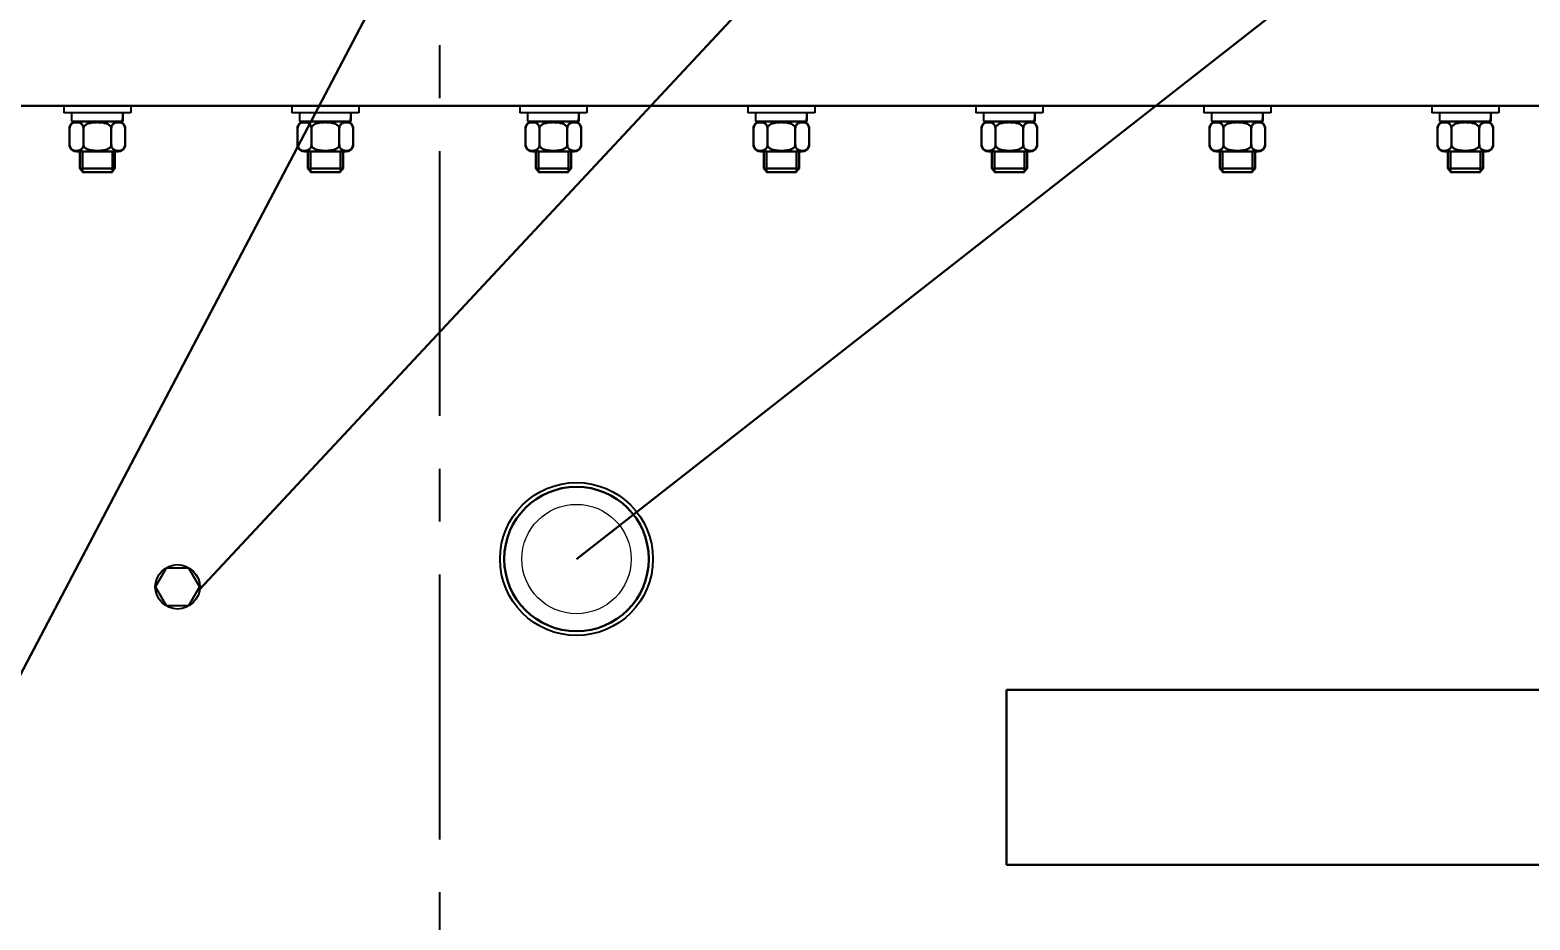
# Model space of a CAD drawing. Extents: x 54056 to 359947, y -41534 to 373650.
# Drawn here: x 80378 to 80917, y -25207 to -24887 of the extents above; entities that cross this region are included whole.
import ezdxf

# ---------------------------------------------------------------- set-up
doc = ezdxf.new("R2010")
doc.units = 0
doc.header["$LTSCALE"] = 3
doc.header["$MEASUREMENT"] = 0
doc.linetypes.add('CENTER', pattern=[50.8, 31.75, -6.35, 6.35, -6.35])
doc.layers.get('0').update_dxf_attribs({"linetype": 'CONTINUOUS', "lineweight": 30})
doc.layers.get('DEFPOINTS').update_dxf_attribs({"linetype": 'CONTINUOUS', "lineweight": 20})
doc.layers.add('02___PRT_ALL_AXES', color=7, linetype='CONTINUOUS')
doc.layers.add('02__ASM_ALL_AXES', color=7, linetype='CONTINUOUS')
doc.layers.add('DIM', color=4, linetype='CONTINUOUS', lineweight=20)
doc.styles.get("Standard").update_dxf_attribs({"font": 'STFANGSO.TTF', "width": 0.7})
doc.dimstyles.new('1-15', dxfattribs={"dimscale": 20, "dimtxt": 3.5, "dimasz": 2, "dimexe": 1.5, "dimexo": 0.5, "dimgap": 0.5, "dimtad": 1, "dimtoh": 1, "dimdec": 1, "dimdsep": 46, "dimtxsty": 'Standard', "dimcen": 2.5, "dimclrd": 3, "dimclre": 3, "dimclrt": 3, "dimadec": 0, "dimazin": 2, "dimtfac": 1, "dimtdec": 1, "dimtmove": 0, "dimatfit": 2, "dimfxl": 1, "dimarcsym": 0})

# ---------------------------------------------------------------- blocks, each defined once
blk = doc.blocks.new('*D37')
at = {"color": 3, "linetype": 'ByBlock', "lineweight": -2, "transparency": 16777216}
for p, q in [((80520.75, -24685.21), (78126.99, -24685.21)), ((78156.99, -24725.21), (78156.99, -27000.21)), ((78864.14, -27040.21), (78126.99, -27040.21))]:
    blk.add_line(p, q, dxfattribs=at)
at = {"color": 3, "linetype": 'ByBlock', "transparency": 16777216}
for points in [[(78150.33, -24725.21), (78163.66, -24725.21), (78156.99, -24685.21)], [(78150.33, -27000.21), (78163.66, -27000.21), (78156.99, -27040.21)]]:
    blk.add_solid(points, dxfattribs=at)
at = {"layer": 'DEFPOINTS', "color": 0, "linetype": 'ByBlock', "transparency": 16777216}
for p in [(80530.75, -24685.21), (78156.99, -27040.21), (78874.14, -27040.21)]:
    blk.add_point(p, dxfattribs=at)
at = {"color": 3, "linetype": 'ByBlock', "lineweight": 30, "transparency": 16777216, "insert": (78111.15, -25862.71), "char_height": 70, "attachment_point": 5, "rotation": 90}
blk.add_mtext('2340', dxfattribs=at)

msp = doc.modelspace()

# ---------------------------------------------------------------- linework, layer by layer
at = {"color": 1, "linetype": 'ByBlock'}
for p, q in [((80438.537, -25088.176), (80947.076, -24542.732)), ((80337.853, -25187.413), (80674.474, -24546.832)), ((80574.075, -25077.213), (81251.573, -24546.832))]:
    msp.add_line(p, q, dxfattribs=at)
at = {"color": 7, "linetype": 'Continuous'}
for p, q in [((81328.75, -24914.213), (79537.75, -24914.213)), ((80410.95, -24919.813), (80410.95, -24917.04)), ((80492.95, -24919.813), (80492.95, -24917.04)), ((80574.95, -24919.813), (80574.95, -24917.04)), ((80656.95, -24919.813), (80656.95, -24917.04)), ((80738.95, -24919.813), (80738.95, -24917.04)), ((80820.95, -24919.813), (80820.95, -24917.04)), ((80902.95, -24919.813), (80902.95, -24917.04)), ((80391.735, -24928.109), (80391.735, -24922.317)), ((80392.55, -24919.813), (80410.95, -24919.813)), ((80396.743, -24928.109), (80396.743, -24922.317)), ((80406.758, -24928.109), (80406.758, -24922.317)), ((80410.754, -24919.813), (80410.754, -24919.807)), ((80411.765, -24928.109), (80411.765, -24922.317)), ((80473.735, -24928.109), (80473.735, -24922.317)), ((80474.55, -24919.813), (80492.95, -24919.813)), ((80478.743, -24928.109), (80478.743, -24922.317)), ((80488.758, -24928.109), (80488.758, -24922.317)), ((80492.754, -24919.813), (80492.754, -24919.807)), ((80493.765, -24928.109), (80493.765, -24922.317)), ((80555.735, -24928.109), (80555.735, -24922.317)), ((80556.55, -24919.813), (80574.95, -24919.813)), ((80560.743, -24928.109), (80560.743, -24922.317)), ((80570.758, -24928.109), (80570.758, -24922.317)), ((80574.754, -24919.813), (80574.754, -24919.807)), ((80575.765, -24928.109), (80575.765, -24922.317)), ((80637.735, -24928.109), (80637.735, -24922.317)), ((80638.55, -24919.813), (80656.95, -24919.813)), ((80642.743, -24928.109), (80642.743, -24922.317)), ((80652.758, -24928.109), (80652.758, -24922.317)), ((80656.754, -24919.813), (80656.754, -24919.807)), ((80657.765, -24928.109), (80657.765, -24922.317)), ((80719.735, -24928.109), (80719.735, -24922.317)), ((80720.55, -24919.813), (80738.95, -24919.813)), ((80724.743, -24928.109), (80724.743, -24922.317)), ((80734.758, -24928.109), (80734.758, -24922.317)), ((80738.754, -24919.813), (80738.754, -24919.807)), ((80739.765, -24928.109), (80739.765, -24922.317)), ((80801.735, -24928.109), (80801.735, -24922.317)), ((80802.55, -24919.813), (80820.95, -24919.813)), ((80806.743, -24928.109), (80806.743, -24922.317)), ((80816.758, -24928.109), (80816.758, -24922.317)), ((80820.754, -24919.813), (80820.754, -24919.807)), ((80821.765, -24928.109), (80821.765, -24922.317)), ((80883.735, -24928.109), (80883.735, -24922.317)), ((80884.55, -24919.813), (80902.95, -24919.813)), ((80888.743, -24928.109), (80888.743, -24922.317)), ((80898.758, -24928.109), (80898.758, -24922.317)), ((80902.754, -24919.813), (80902.754, -24919.807)), ((80903.765, -24928.109), (80903.765, -24922.317)), ((80394.239, -24930.613), (80409.261, -24930.613)), ((80395.4, -24930.613), (80395.4, -24936.768)), ((80408.1, -24930.613), (80408.1, -24936.768)), ((80476.239, -24930.613), (80491.261, -24930.613)), ((80477.4, -24930.613), (80477.4, -24936.768)), ((80490.1, -24930.613), (80490.1, -24936.768)), ((80558.239, -24930.613), (80573.261, -24930.613)), ((80559.4, -24930.613), (80559.4, -24936.768)), ((80572.1, -24930.613), (80572.1, -24936.768)), ((80640.239, -24930.613), (80655.261, -24930.613)), ((80641.4, -24930.613), (80641.4, -24936.768)), ((80654.1, -24930.613), (80654.1, -24936.768)), ((80722.239, -24930.613), (80737.261, -24930.613)), ((80723.4, -24930.613), (80723.4, -24936.768)), ((80736.1, -24930.613), (80736.1, -24936.768)), ((80804.239, -24930.613), (80819.261, -24930.613)), ((80805.4, -24930.613), (80805.4, -24936.768)), ((80818.1, -24930.613), (80818.1, -24936.768)), ((80886.239, -24930.613), (80901.261, -24930.613)), ((80887.4, -24930.613), (80887.4, -24936.768)), ((80900.1, -24930.613), (80900.1, -24936.768)), ((80396.67, -24938.038), (80395.4, -24936.768)), ((80408.1, -24936.768), (80395.4, -24936.768)), ((80396.353, -24938.038), (80407.148, -24938.038)), ((80406.83, -24938.038), (80408.1, -24936.768)), ((80478.67, -24938.038), (80477.4, -24936.768)), ((80490.1, -24936.768), (80477.4, -24936.768)), ((80478.353, -24938.038), (80489.148, -24938.038)), ((80488.83, -24938.038), (80490.1, -24936.768)), ((80560.67, -24938.038), (80559.4, -24936.768)), ((80572.1, -24936.768), (80559.4, -24936.768)), ((80560.353, -24938.038), (80571.148, -24938.038)), ((80570.83, -24938.038), (80572.1, -24936.768)), ((80642.67, -24938.038), (80641.4, -24936.768)), ((80654.1, -24936.768), (80641.4, -24936.768)), ((80642.353, -24938.038), (80653.148, -24938.038)), ((80652.83, -24938.038), (80654.1, -24936.768)), ((80724.67, -24938.038), (80723.4, -24936.768)), ((80736.1, -24936.768), (80723.4, -24936.768)), ((80724.353, -24938.038), (80735.148, -24938.038)), ((80734.83, -24938.038), (80736.1, -24936.768)), ((80806.67, -24938.038), (80805.4, -24936.768)), ((80818.1, -24936.768), (80805.4, -24936.768)), ((80806.353, -24938.038), (80817.148, -24938.038)), ((80816.83, -24938.038), (80818.1, -24936.768)), ((80888.67, -24938.038), (80887.4, -24936.768)), ((80900.1, -24936.768), (80887.4, -24936.768)), ((80888.353, -24938.038), (80899.148, -24938.038)), ((80898.83, -24938.038), (80900.1, -24936.768)), ((80728.735, -25187.213), (80728.735, -25124.213)), ((81417.75, -25124.213), (80728.735, -25124.213)), ((80728.735, -25187.213), (81417.75, -25187.213))]:
    msp.add_line(p, q, dxfattribs=at)
at = {"color": 2, "linetype": 'Continuous'}
for p, q in [((80396.353, -24938.038), (80396.353, -24930.613)), ((80407.148, -24938.038), (80407.148, -24930.613)), ((80478.353, -24938.038), (80478.353, -24930.613)), ((80489.148, -24938.038), (80489.148, -24930.613)), ((80560.353, -24938.038), (80560.353, -24930.613)), ((80571.148, -24938.038), (80571.148, -24930.613)), ((80642.353, -24938.038), (80642.353, -24930.613)), ((80653.148, -24938.038), (80653.148, -24930.613)), ((80724.353, -24938.038), (80724.353, -24930.613)), ((80735.148, -24938.038), (80735.148, -24930.613)), ((80806.353, -24938.038), (80806.353, -24930.613)), ((80817.148, -24938.038), (80817.148, -24930.613)), ((80888.353, -24938.038), (80888.353, -24930.613)), ((80899.148, -24938.038), (80899.148, -24930.613))]:
    msp.add_line(p, q, dxfattribs=at)
at = {"color": 7, "linetype": 'Continuous'}
msp.add_circle((80574.075, -25077.213), 26, dxfattribs=at)
for centre, start, end in [((80394.239, -24922.317), 90, 179.99979), ((80409.261, -24922.317), 0, 90), ((80476.239, -24922.317), 90, 179.99979), ((80491.261, -24922.317), 0, 90), ((80558.239, -24922.317), 90, 179.99979), ((80573.261, -24922.317), 0, 90), ((80640.239, -24922.317), 90, 179.99979), ((80655.261, -24922.317), 0, 90), ((80722.239, -24922.317), 90, 179.99979), ((80737.261, -24922.317), 0, 90), ((80804.239, -24922.317), 90, 179.99979), ((80819.261, -24922.317), 0, 90), ((80886.239, -24922.317), 90, 179.99979), ((80901.261, -24922.317), 0, 90), ((80394.239, -24928.109), 180, 270), ((80409.261, -24928.109), 270, 359.99987), ((80476.239, -24928.109), 180, 270), ((80491.261, -24928.109), 270, 359.99987), ((80558.239, -24928.109), 180, 270), ((80573.261, -24928.109), 270, 359.99987), ((80640.239, -24928.109), 180, 270), ((80655.261, -24928.109), 270, 359.99987), ((80722.239, -24928.109), 180, 270), ((80737.261, -24928.109), 270, 359.99987), ((80804.239, -24928.109), 180, 270), ((80819.261, -24928.109), 270, 359.99987), ((80886.239, -24928.109), 180, 270), ((80901.261, -24928.109), 270, 359.99987)]:
    msp.add_arc(centre, 2.504, start, end, dxfattribs=at)
for centre, start_param, end_param in [((80401.75, -24916.54), 4.5058642, 4.7015192), ((80401.75, -24917.04), -1.7457208, -1.5527772), ((80483.75, -24916.54), 4.5058642, 4.7015192), ((80483.75, -24917.04), -1.7457208, -1.5527772), ((80565.75, -24916.54), 4.5058642, 4.7015192), ((80565.75, -24917.04), -1.7457208, -1.5527772), ((80647.75, -24916.54), 4.5058642, 4.7015192), ((80647.75, -24917.04), -1.7457208, -1.5527772), ((80729.75, -24916.54), 4.5058642, 4.7015192), ((80729.75, -24917.04), -1.7457208, -1.5527772), ((80811.75, -24916.54), 4.5058642, 4.7015192), ((80811.75, -24917.04), -1.7457208, -1.5527772), ((80893.75, -24916.54), 4.5058642, 4.7015192), ((80893.75, -24917.04), -1.7457208, -1.5527772)]:
    msp.add_ellipse(centre, major_axis=(0, 15.935), ratio=0.5773503, start_param=start_param, end_param=end_param, dxfattribs=at)
for points, knots in [([(80395.4, -24920.288), (80395.073, -24920.166), (80394.37, -24920.061), (80393.291, -24920.145), (80392.083, -24920.746), (80391.735, -24921.759), (80391.735, -24922.317)], [0, 0, 0, 0, 0.2140288, 0.4263906, 0.658478, 1, 1, 1, 1]), ([(80396.743, -24922.317), (80396.743, -24921.811), (80396.471, -24920.908), (80395.724, -24920.409), (80395.4, -24920.288)], [0, 0, 0, 0, 0.5933627, 1, 1, 1, 1]), ([(80406.758, -24922.317), (80406.758, -24922.071), (80406.598, -24921.572), (80406.066, -24921.035), (80405.414, -24920.666), (80404.473, -24920.339), (80403.24, -24920.141), (80401.751, -24920.078), (80400.261, -24920.141), (80399.028, -24920.338), (80398.087, -24920.666), (80397.435, -24921.035), (80396.902, -24921.572), (80396.743, -24922.071), (80396.743, -24922.317)], [0, 0, 0, 0, 0.0619982, 0.1243731, 0.1869244, 0.2495357, 0.3746946, 0.4999514, 0.6252133, 0.7503915, 0.8130192, 0.8755882, 0.9379929, 1, 1, 1, 1]), ([(80408.1, -24920.288), (80407.775, -24920.41), (80407.029, -24920.908), (80406.758, -24921.811), (80406.758, -24922.317)], [0, 0, 0, 0, 0.4066719, 1, 1, 1, 1]), ([(80411.765, -24922.317), (80411.765, -24921.759), (80411.417, -24920.746), (80410.209, -24920.145), (80409.13, -24920.061), (80408.427, -24920.166), (80408.1, -24920.288)], [0, 0, 0, 0, 0.3414928, 0.5735687, 0.7859444, 1, 1, 1, 1]), ([(80477.4, -24920.288), (80477.073, -24920.166), (80476.37, -24920.061), (80475.291, -24920.145), (80474.083, -24920.746), (80473.735, -24921.759), (80473.735, -24922.317)], [0, 0, 0, 0, 0.2140288, 0.4263906, 0.658478, 1, 1, 1, 1]), ([(80478.743, -24922.317), (80478.743, -24921.811), (80478.471, -24920.908), (80477.724, -24920.409), (80477.4, -24920.288)], [0, 0, 0, 0, 0.5933627, 1, 1, 1, 1]), ([(80488.758, -24922.317), (80488.758, -24922.071), (80488.598, -24921.572), (80488.066, -24921.035), (80487.414, -24920.666), (80486.473, -24920.339), (80485.24, -24920.141), (80483.751, -24920.078), (80482.261, -24920.141), (80481.028, -24920.338), (80480.087, -24920.666), (80479.435, -24921.035), (80478.902, -24921.572), (80478.743, -24922.071), (80478.743, -24922.317)], [0, 0, 0, 0, 0.0619982, 0.1243731, 0.1869244, 0.2495357, 0.3746946, 0.4999514, 0.6252133, 0.7503915, 0.8130192, 0.8755882, 0.9379929, 1, 1, 1, 1]), ([(80490.1, -24920.288), (80489.775, -24920.41), (80489.029, -24920.908), (80488.758, -24921.811), (80488.758, -24922.317)], [0, 0, 0, 0, 0.4066719, 1, 1, 1, 1]), ([(80493.765, -24922.317), (80493.765, -24921.759), (80493.417, -24920.746), (80492.209, -24920.145), (80491.13, -24920.061), (80490.427, -24920.166), (80490.1, -24920.288)], [0, 0, 0, 0, 0.3414928, 0.5735687, 0.7859444, 1, 1, 1, 1]), ([(80559.4, -24920.288), (80559.073, -24920.166), (80558.37, -24920.061), (80557.291, -24920.145), (80556.083, -24920.746), (80555.735, -24921.759), (80555.735, -24922.317)], [0, 0, 0, 0, 0.2140288, 0.4263906, 0.658478, 1, 1, 1, 1]), ([(80560.743, -24922.317), (80560.743, -24921.811), (80560.471, -24920.908), (80559.724, -24920.409), (80559.4, -24920.288)], [0, 0, 0, 0, 0.5933627, 1, 1, 1, 1]), ([(80570.758, -24922.317), (80570.758, -24922.071), (80570.598, -24921.572), (80570.066, -24921.035), (80569.414, -24920.666), (80568.473, -24920.339), (80567.24, -24920.141), (80565.751, -24920.078), (80564.261, -24920.141), (80563.028, -24920.338), (80562.087, -24920.666), (80561.435, -24921.035), (80560.902, -24921.572), (80560.743, -24922.071), (80560.743, -24922.317)], [0, 0, 0, 0, 0.0619982, 0.1243731, 0.1869244, 0.2495357, 0.3746946, 0.4999514, 0.6252133, 0.7503915, 0.8130192, 0.8755882, 0.9379929, 1, 1, 1, 1]), ([(80572.1, -24920.288), (80571.775, -24920.41), (80571.029, -24920.908), (80570.758, -24921.811), (80570.758, -24922.317)], [0, 0, 0, 0, 0.4066719, 1, 1, 1, 1]), ([(80575.765, -24922.317), (80575.765, -24921.759), (80575.417, -24920.746), (80574.209, -24920.145), (80573.13, -24920.061), (80572.427, -24920.166), (80572.1, -24920.288)], [0, 0, 0, 0, 0.3414928, 0.5735687, 0.7859444, 1, 1, 1, 1]), ([(80641.4, -24920.288), (80641.073, -24920.166), (80640.37, -24920.061), (80639.291, -24920.145), (80638.083, -24920.746), (80637.735, -24921.759), (80637.735, -24922.317)], [0, 0, 0, 0, 0.2140288, 0.4263906, 0.658478, 1, 1, 1, 1]), ([(80642.743, -24922.317), (80642.743, -24921.811), (80642.471, -24920.908), (80641.724, -24920.409), (80641.4, -24920.288)], [0, 0, 0, 0, 0.5933627, 1, 1, 1, 1]), ([(80652.758, -24922.317), (80652.758, -24922.071), (80652.598, -24921.572), (80652.066, -24921.035), (80651.414, -24920.666), (80650.473, -24920.339), (80649.24, -24920.141), (80647.751, -24920.078), (80646.261, -24920.141), (80645.028, -24920.338), (80644.087, -24920.666), (80643.435, -24921.035), (80642.902, -24921.572), (80642.743, -24922.071), (80642.743, -24922.317)], [0, 0, 0, 0, 0.0619982, 0.1243731, 0.1869244, 0.2495357, 0.3746946, 0.4999514, 0.6252133, 0.7503915, 0.8130192, 0.8755882, 0.9379929, 1, 1, 1, 1]), ([(80654.1, -24920.288), (80653.775, -24920.41), (80653.029, -24920.908), (80652.758, -24921.811), (80652.758, -24922.317)], [0, 0, 0, 0, 0.4066719, 1, 1, 1, 1]), ([(80657.765, -24922.317), (80657.765, -24921.759), (80657.417, -24920.746), (80656.209, -24920.145), (80655.13, -24920.061), (80654.427, -24920.166), (80654.1, -24920.288)], [0, 0, 0, 0, 0.3414928, 0.5735687, 0.7859444, 1, 1, 1, 1]), ([(80723.4, -24920.288), (80723.073, -24920.166), (80722.37, -24920.061), (80721.291, -24920.145), (80720.083, -24920.746), (80719.735, -24921.759), (80719.735, -24922.317)], [0, 0, 0, 0, 0.2140288, 0.4263906, 0.658478, 1, 1, 1, 1]), ([(80724.743, -24922.317), (80724.743, -24921.811), (80724.471, -24920.908), (80723.724, -24920.409), (80723.4, -24920.288)], [0, 0, 0, 0, 0.5933627, 1, 1, 1, 1]), ([(80734.758, -24922.317), (80734.758, -24922.071), (80734.598, -24921.572), (80734.066, -24921.035), (80733.414, -24920.666), (80732.473, -24920.339), (80731.24, -24920.141), (80729.751, -24920.078), (80728.261, -24920.141), (80727.028, -24920.338), (80726.087, -24920.666), (80725.435, -24921.035), (80724.902, -24921.572), (80724.743, -24922.071), (80724.743, -24922.317)], [0, 0, 0, 0, 0.0619982, 0.1243731, 0.1869244, 0.2495357, 0.3746946, 0.4999514, 0.6252133, 0.7503915, 0.8130192, 0.8755882, 0.9379929, 1, 1, 1, 1]), ([(80736.1, -24920.288), (80735.775, -24920.41), (80735.029, -24920.908), (80734.758, -24921.811), (80734.758, -24922.317)], [0, 0, 0, 0, 0.4066719, 1, 1, 1, 1]), ([(80739.765, -24922.317), (80739.765, -24921.759), (80739.417, -24920.746), (80738.209, -24920.145), (80737.13, -24920.061), (80736.427, -24920.166), (80736.1, -24920.288)], [0, 0, 0, 0, 0.3414928, 0.5735687, 0.7859444, 1, 1, 1, 1]), ([(80805.4, -24920.288), (80805.073, -24920.166), (80804.37, -24920.061), (80803.291, -24920.145), (80802.083, -24920.746), (80801.735, -24921.759), (80801.735, -24922.317)], [0, 0, 0, 0, 0.2140288, 0.4263906, 0.658478, 1, 1, 1, 1]), ([(80806.743, -24922.317), (80806.743, -24921.811), (80806.471, -24920.908), (80805.724, -24920.409), (80805.4, -24920.288)], [0, 0, 0, 0, 0.5933627, 1, 1, 1, 1]), ([(80816.758, -24922.317), (80816.758, -24922.071), (80816.598, -24921.572), (80816.066, -24921.035), (80815.414, -24920.666), (80814.473, -24920.339), (80813.24, -24920.141), (80811.751, -24920.078), (80810.261, -24920.141), (80809.028, -24920.338), (80808.087, -24920.666), (80807.435, -24921.035), (80806.902, -24921.572), (80806.743, -24922.071), (80806.743, -24922.317)], [0, 0, 0, 0, 0.0619982, 0.1243731, 0.1869244, 0.2495357, 0.3746946, 0.4999514, 0.6252133, 0.7503915, 0.8130192, 0.8755882, 0.9379929, 1, 1, 1, 1]), ([(80818.1, -24920.288), (80817.775, -24920.41), (80817.029, -24920.908), (80816.758, -24921.811), (80816.758, -24922.317)], [0, 0, 0, 0, 0.4066719, 1, 1, 1, 1]), ([(80821.765, -24922.317), (80821.765, -24921.759), (80821.417, -24920.746), (80820.209, -24920.145), (80819.13, -24920.061), (80818.427, -24920.166), (80818.1, -24920.288)], [0, 0, 0, 0, 0.3414928, 0.5735687, 0.7859444, 1, 1, 1, 1]), ([(80887.4, -24920.288), (80887.073, -24920.166), (80886.37, -24920.061), (80885.291, -24920.145), (80884.083, -24920.746), (80883.735, -24921.759), (80883.735, -24922.317)], [0, 0, 0, 0, 0.2140288, 0.4263906, 0.658478, 1, 1, 1, 1]), ([(80888.743, -24922.317), (80888.743, -24921.811), (80888.471, -24920.908), (80887.724, -24920.409), (80887.4, -24920.288)], [0, 0, 0, 0, 0.5933627, 1, 1, 1, 1]), ([(80898.758, -24922.317), (80898.758, -24922.071), (80898.598, -24921.572), (80898.066, -24921.035), (80897.414, -24920.666), (80896.473, -24920.339), (80895.24, -24920.141), (80893.751, -24920.078), (80892.261, -24920.141), (80891.028, -24920.338), (80890.087, -24920.666), (80889.435, -24921.035), (80888.902, -24921.572), (80888.743, -24922.071), (80888.743, -24922.317)], [0, 0, 0, 0, 0.0619982, 0.1243731, 0.1869244, 0.2495357, 0.3746946, 0.4999514, 0.6252133, 0.7503915, 0.8130192, 0.8755882, 0.9379929, 1, 1, 1, 1]), ([(80900.1, -24920.288), (80899.775, -24920.41), (80899.029, -24920.908), (80898.758, -24921.811), (80898.758, -24922.317)], [0, 0, 0, 0, 0.4066719, 1, 1, 1, 1]), ([(80903.765, -24922.317), (80903.765, -24921.759), (80903.417, -24920.746), (80902.209, -24920.145), (80901.13, -24920.061), (80900.427, -24920.166), (80900.1, -24920.288)], [0, 0, 0, 0, 0.3414928, 0.5735687, 0.7859444, 1, 1, 1, 1]), ([(80391.735, -24928.109), (80391.735, -24928.667), (80392.083, -24929.679), (80393.291, -24930.281), (80394.37, -24930.364), (80395.073, -24930.26), (80395.4, -24930.137)], [0, 0, 0, 0, 0.3414567, 0.5735418, 0.7859316, 1, 1, 1, 1]), ([(80395.4, -24930.137), (80395.725, -24930.016), (80396.471, -24929.518), (80396.743, -24928.614), (80396.743, -24928.109)], [0, 0, 0, 0, 0.4066668, 1, 1, 1, 1]), ([(80396.743, -24928.109), (80396.743, -24928.355), (80396.902, -24928.853), (80397.434, -24929.39), (80398.086, -24929.76), (80399.027, -24930.087), (80400.26, -24930.285), (80401.749, -24930.348), (80403.239, -24930.285), (80404.472, -24930.087), (80405.413, -24929.76), (80406.065, -24929.391), (80406.598, -24928.854), (80406.758, -24928.355), (80406.758, -24928.109)], [0, 0, 0, 0, 0.0619976, 0.1243723, 0.1869241, 0.249535, 0.3746935, 0.4999505, 0.6252127, 0.7503919, 0.8130201, 0.8755886, 0.9379912, 1, 1, 1, 1]), ([(80406.758, -24928.109), (80406.758, -24928.614), (80407.029, -24929.518), (80407.775, -24930.016), (80408.1, -24930.138)], [0, 0, 0, 0, 0.5933064, 1, 1, 1, 1]), ([(80408.1, -24930.138), (80408.427, -24930.26), (80409.13, -24930.364), (80410.209, -24930.281), (80411.417, -24929.68), (80411.765, -24928.667), (80411.765, -24928.109)], [0, 0, 0, 0, 0.2140404, 0.4264122, 0.6585092, 1, 1, 1, 1]), ([(80473.735, -24928.109), (80473.735, -24928.667), (80474.083, -24929.679), (80475.291, -24930.281), (80476.37, -24930.364), (80477.073, -24930.26), (80477.4, -24930.137)], [0, 0, 0, 0, 0.3414567, 0.5735418, 0.7859316, 1, 1, 1, 1]), ([(80477.4, -24930.137), (80477.725, -24930.016), (80478.471, -24929.518), (80478.743, -24928.614), (80478.743, -24928.109)], [0, 0, 0, 0, 0.4066668, 1, 1, 1, 1]), ([(80478.743, -24928.109), (80478.743, -24928.355), (80478.902, -24928.853), (80479.434, -24929.39), (80480.086, -24929.76), (80481.027, -24930.087), (80482.26, -24930.285), (80483.749, -24930.348), (80485.239, -24930.285), (80486.472, -24930.087), (80487.413, -24929.76), (80488.065, -24929.391), (80488.598, -24928.854), (80488.758, -24928.355), (80488.758, -24928.109)], [0, 0, 0, 0, 0.0619976, 0.1243723, 0.1869241, 0.249535, 0.3746935, 0.4999505, 0.6252127, 0.7503919, 0.8130201, 0.8755886, 0.9379912, 1, 1, 1, 1]), ([(80488.758, -24928.109), (80488.758, -24928.614), (80489.029, -24929.518), (80489.775, -24930.016), (80490.1, -24930.138)], [0, 0, 0, 0, 0.5933064, 1, 1, 1, 1]), ([(80490.1, -24930.138), (80490.427, -24930.26), (80491.13, -24930.364), (80492.209, -24930.281), (80493.417, -24929.68), (80493.765, -24928.667), (80493.765, -24928.109)], [0, 0, 0, 0, 0.2140404, 0.4264122, 0.6585092, 1, 1, 1, 1]), ([(80555.735, -24928.109), (80555.735, -24928.667), (80556.083, -24929.679), (80557.291, -24930.281), (80558.37, -24930.364), (80559.073, -24930.26), (80559.4, -24930.137)], [0, 0, 0, 0, 0.3414567, 0.5735418, 0.7859316, 1, 1, 1, 1]), ([(80559.4, -24930.137), (80559.725, -24930.016), (80560.471, -24929.518), (80560.743, -24928.614), (80560.743, -24928.109)], [0, 0, 0, 0, 0.4066668, 1, 1, 1, 1]), ([(80560.743, -24928.109), (80560.743, -24928.355), (80560.902, -24928.853), (80561.434, -24929.39), (80562.086, -24929.76), (80563.027, -24930.087), (80564.26, -24930.285), (80565.749, -24930.348), (80567.239, -24930.285), (80568.472, -24930.087), (80569.413, -24929.76), (80570.065, -24929.391), (80570.598, -24928.854), (80570.758, -24928.355), (80570.758, -24928.109)], [0, 0, 0, 0, 0.0619976, 0.1243723, 0.1869241, 0.249535, 0.3746935, 0.4999505, 0.6252127, 0.7503919, 0.8130201, 0.8755886, 0.9379912, 1, 1, 1, 1]), ([(80570.758, -24928.109), (80570.758, -24928.614), (80571.029, -24929.518), (80571.775, -24930.016), (80572.1, -24930.138)], [0, 0, 0, 0, 0.5933064, 1, 1, 1, 1]), ([(80572.1, -24930.138), (80572.427, -24930.26), (80573.13, -24930.364), (80574.209, -24930.281), (80575.417, -24929.68), (80575.765, -24928.667), (80575.765, -24928.109)], [0, 0, 0, 0, 0.2140404, 0.4264122, 0.6585092, 1, 1, 1, 1]), ([(80637.735, -24928.109), (80637.735, -24928.667), (80638.083, -24929.679), (80639.291, -24930.281), (80640.37, -24930.364), (80641.073, -24930.26), (80641.4, -24930.137)], [0, 0, 0, 0, 0.3414567, 0.5735418, 0.7859316, 1, 1, 1, 1]), ([(80641.4, -24930.137), (80641.725, -24930.016), (80642.471, -24929.518), (80642.743, -24928.614), (80642.743, -24928.109)], [0, 0, 0, 0, 0.4066668, 1, 1, 1, 1]), ([(80642.743, -24928.109), (80642.743, -24928.355), (80642.902, -24928.853), (80643.434, -24929.39), (80644.086, -24929.76), (80645.027, -24930.087), (80646.26, -24930.285), (80647.749, -24930.348), (80649.239, -24930.285), (80650.472, -24930.087), (80651.413, -24929.76), (80652.065, -24929.391), (80652.598, -24928.854), (80652.758, -24928.355), (80652.758, -24928.109)], [0, 0, 0, 0, 0.0619976, 0.1243723, 0.1869241, 0.249535, 0.3746935, 0.4999505, 0.6252127, 0.7503919, 0.8130201, 0.8755886, 0.9379912, 1, 1, 1, 1]), ([(80652.758, -24928.109), (80652.758, -24928.614), (80653.029, -24929.518), (80653.775, -24930.016), (80654.1, -24930.138)], [0, 0, 0, 0, 0.5933064, 1, 1, 1, 1]), ([(80654.1, -24930.138), (80654.427, -24930.26), (80655.13, -24930.364), (80656.209, -24930.281), (80657.417, -24929.68), (80657.765, -24928.667), (80657.765, -24928.109)], [0, 0, 0, 0, 0.2140404, 0.4264122, 0.6585092, 1, 1, 1, 1]), ([(80719.735, -24928.109), (80719.735, -24928.667), (80720.083, -24929.679), (80721.291, -24930.281), (80722.37, -24930.364), (80723.073, -24930.26), (80723.4, -24930.137)], [0, 0, 0, 0, 0.3414567, 0.5735418, 0.7859316, 1, 1, 1, 1]), ([(80723.4, -24930.137), (80723.725, -24930.016), (80724.471, -24929.518), (80724.743, -24928.614), (80724.743, -24928.109)], [0, 0, 0, 0, 0.4066668, 1, 1, 1, 1]), ([(80724.743, -24928.109), (80724.743, -24928.355), (80724.902, -24928.853), (80725.434, -24929.39), (80726.086, -24929.76), (80727.027, -24930.087), (80728.26, -24930.285), (80729.749, -24930.348), (80731.239, -24930.285), (80732.472, -24930.087), (80733.413, -24929.76), (80734.065, -24929.391), (80734.598, -24928.854), (80734.758, -24928.355), (80734.758, -24928.109)], [0, 0, 0, 0, 0.0619976, 0.1243723, 0.1869241, 0.249535, 0.3746935, 0.4999505, 0.6252127, 0.7503919, 0.8130201, 0.8755886, 0.9379912, 1, 1, 1, 1]), ([(80734.758, -24928.109), (80734.758, -24928.614), (80735.029, -24929.518), (80735.775, -24930.016), (80736.1, -24930.138)], [0, 0, 0, 0, 0.5933064, 1, 1, 1, 1]), ([(80736.1, -24930.138), (80736.427, -24930.26), (80737.13, -24930.364), (80738.209, -24930.281), (80739.417, -24929.68), (80739.765, -24928.667), (80739.765, -24928.109)], [0, 0, 0, 0, 0.2140404, 0.4264122, 0.6585092, 1, 1, 1, 1]), ([(80801.735, -24928.109), (80801.735, -24928.667), (80802.083, -24929.679), (80803.291, -24930.281), (80804.37, -24930.364), (80805.073, -24930.26), (80805.4, -24930.137)], [0, 0, 0, 0, 0.3414567, 0.5735418, 0.7859316, 1, 1, 1, 1]), ([(80805.4, -24930.137), (80805.725, -24930.016), (80806.471, -24929.518), (80806.743, -24928.614), (80806.743, -24928.109)], [0, 0, 0, 0, 0.4066668, 1, 1, 1, 1]), ([(80806.743, -24928.109), (80806.743, -24928.355), (80806.902, -24928.853), (80807.434, -24929.39), (80808.086, -24929.76), (80809.027, -24930.087), (80810.26, -24930.285), (80811.749, -24930.348), (80813.239, -24930.285), (80814.472, -24930.087), (80815.413, -24929.76), (80816.065, -24929.391), (80816.598, -24928.854), (80816.758, -24928.355), (80816.758, -24928.109)], [0, 0, 0, 0, 0.0619976, 0.1243723, 0.1869241, 0.249535, 0.3746935, 0.4999505, 0.6252127, 0.7503919, 0.8130201, 0.8755886, 0.9379912, 1, 1, 1, 1]), ([(80816.758, -24928.109), (80816.758, -24928.614), (80817.029, -24929.518), (80817.775, -24930.016), (80818.1, -24930.138)], [0, 0, 0, 0, 0.5933064, 1, 1, 1, 1]), ([(80818.1, -24930.138), (80818.427, -24930.26), (80819.13, -24930.364), (80820.209, -24930.281), (80821.417, -24929.68), (80821.765, -24928.667), (80821.765, -24928.109)], [0, 0, 0, 0, 0.2140404, 0.4264122, 0.6585092, 1, 1, 1, 1]), ([(80883.735, -24928.109), (80883.735, -24928.667), (80884.083, -24929.679), (80885.291, -24930.281), (80886.37, -24930.364), (80887.073, -24930.26), (80887.4, -24930.137)], [0, 0, 0, 0, 0.3414567, 0.5735418, 0.7859316, 1, 1, 1, 1]), ([(80887.4, -24930.137), (80887.725, -24930.016), (80888.471, -24929.518), (80888.743, -24928.614), (80888.743, -24928.109)], [0, 0, 0, 0, 0.4066668, 1, 1, 1, 1]), ([(80888.743, -24928.109), (80888.743, -24928.355), (80888.902, -24928.853), (80889.434, -24929.39), (80890.086, -24929.76), (80891.027, -24930.087), (80892.26, -24930.285), (80893.749, -24930.348), (80895.239, -24930.285), (80896.472, -24930.087), (80897.413, -24929.76), (80898.065, -24929.391), (80898.598, -24928.854), (80898.758, -24928.355), (80898.758, -24928.109)], [0, 0, 0, 0, 0.0619976, 0.1243723, 0.1869241, 0.249535, 0.3746935, 0.4999505, 0.6252127, 0.7503919, 0.8130201, 0.8755886, 0.9379912, 1, 1, 1, 1]), ([(80898.758, -24928.109), (80898.758, -24928.614), (80899.029, -24929.518), (80899.775, -24930.016), (80900.1, -24930.138)], [0, 0, 0, 0, 0.5933064, 1, 1, 1, 1]), ([(80900.1, -24930.138), (80900.427, -24930.26), (80901.13, -24930.364), (80902.209, -24930.281), (80903.417, -24929.68), (80903.765, -24928.667), (80903.765, -24928.109)], [0, 0, 0, 0, 0.2140404, 0.4264122, 0.6585092, 1, 1, 1, 1])]:
    msp.add_open_spline(points, degree=3, knots=knots, dxfattribs=at)
at = {"layer": '02___PRT_ALL_AXES', "color": 7, "linetype": 'Continuous'}
for p, q in [((80389.75, -24914.213), (80389.75, -24916.713)), ((80413.75, -24916.713), (80389.75, -24916.713)), ((80392.55, -24919.813), (80392.55, -24916.713)), ((80413.75, -24914.213), (80413.75, -24916.713)), ((80471.75, -24914.213), (80471.75, -24916.713)), ((80495.75, -24916.713), (80471.75, -24916.713)), ((80474.55, -24919.813), (80474.55, -24916.713)), ((80495.75, -24914.213), (80495.75, -24916.713)), ((80553.75, -24914.213), (80553.75, -24916.713)), ((80577.75, -24916.713), (80553.75, -24916.713)), ((80556.55, -24919.813), (80556.55, -24916.713)), ((80577.75, -24914.213), (80577.75, -24916.713)), ((80635.75, -24914.213), (80635.75, -24916.713)), ((80659.75, -24916.713), (80635.75, -24916.713)), ((80638.55, -24919.813), (80638.55, -24916.713)), ((80659.75, -24914.213), (80659.75, -24916.713)), ((80717.75, -24914.213), (80717.75, -24916.713)), ((80741.75, -24916.713), (80717.75, -24916.713)), ((80720.55, -24919.813), (80720.55, -24916.713)), ((80741.75, -24914.213), (80741.75, -24916.713)), ((80799.75, -24914.213), (80799.75, -24916.713)), ((80823.75, -24916.713), (80799.75, -24916.713)), ((80802.55, -24919.813), (80802.55, -24916.713)), ((80823.75, -24914.213), (80823.75, -24916.713)), ((80881.75, -24914.213), (80881.75, -24916.713)), ((80905.75, -24916.713), (80881.75, -24916.713)), ((80884.55, -24919.813), (80884.55, -24916.713)), ((80905.75, -24914.213), (80905.75, -24916.713)), ((80422.695, -25087.213), (80426.645, -25080.371)), ((80426.645, -25080.371), (80434.545, -25080.371)), ((80434.545, -25080.371), (80438.495, -25087.213)), ((80426.645, -25094.054), (80422.695, -25087.213)), ((80438.495, -25087.213), (80434.545, -25094.054)), ((80434.545, -25094.054), (80426.645, -25094.054))]:
    msp.add_line(p, q, dxfattribs=at)
for centre, radius in [((80574.075, -25077.213), 27.5), ((80430.595, -25087.213), 8)]:
    msp.add_circle(centre, radius, dxfattribs=at)
at = {"layer": '02__ASM_ALL_AXES', "color": 1, "linetype": 'CENTER'}
msp.add_line((80524.75, -24778.013), (80524.75, -27074.55), dxfattribs=at)
at = {"layer": 'DIM', "color": 2}
msp.add_circle((80574.075, -25077.213), 19.677, dxfattribs=at)

# ---------------------------------------------------------------- dimensions: what is measured, and where the dimension line sits
at = {"color": 1, "linetype": 'ByBlock', "lineweight": 30}
dim = msp.add_linear_dim(base=(78156.995, -27040.213), p1=(80530.75, -24685.213), p2=(78874.145, -27040.213), angle=90, text='2340', dimstyle='1-15', dxfattribs=at)
dim.commit()
dim.dimension.update_dxf_attribs({"geometry": '*D37', "text_midpoint": (78111.146, -25862.713)})

doc.saveas('drawing.dxf')
